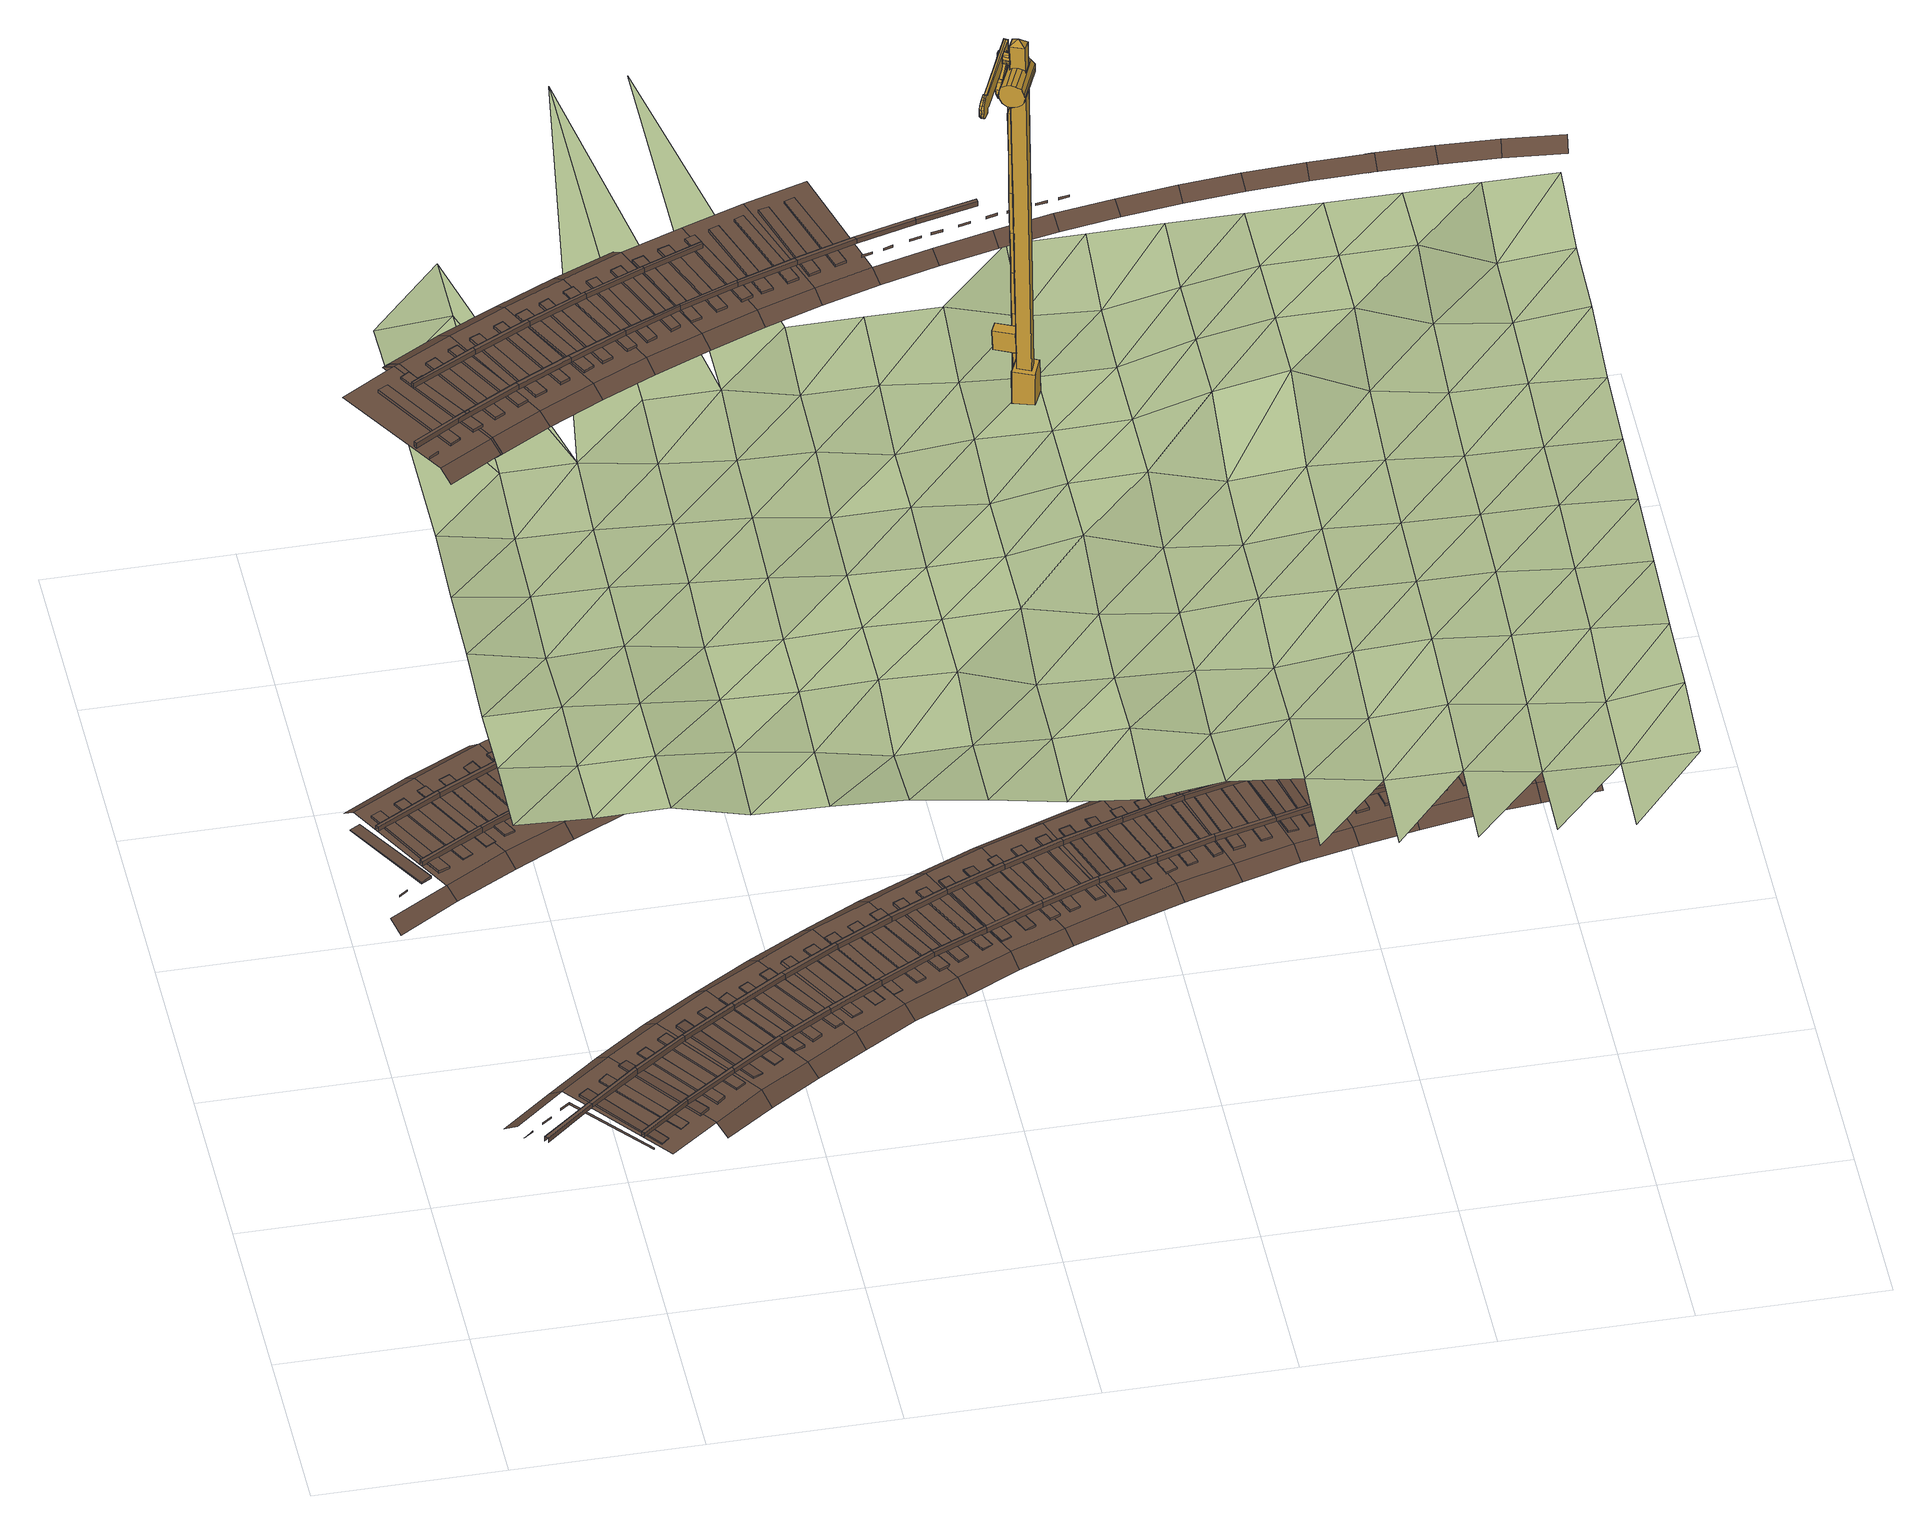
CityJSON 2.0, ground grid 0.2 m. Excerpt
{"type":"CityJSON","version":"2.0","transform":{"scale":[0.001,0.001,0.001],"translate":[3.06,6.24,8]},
"CityObjects":{
"cityfurniture1":{"type":"CityFurniture","attributes":{"function":"1090"},"geometry":[{"type":"MultiSurface","lod":"3","boundaries":[[[0,1,2,3]],[[1,0,4,5]],[[3,2,6,7]],[[2,1,5,6]],[[3,7,4,0]],[[8,9,10,11]],[[12,13,14,15]],[[13,8,11,14]],[[12,15,10,9]],[[16,17,18,19]],[[19,18,20,21]],[[22,23,21,20]],[[23,16,19,21]],[[22,20,18,17]],[[15,14,23,22]],[[15,22,17,10]],[[11,10,17,16]],[[7,12,9,4]],[[14,11,16,23]],[[6,5,8,13]],[[5,4,9,8]],[[7,6,13,12]],[[24,25,26,27]],[[28,29,30,31]],[[27,26,32,33]],[[34,35,29,28]],[[33,36,30,29,35,37,24,27]],[[34,28,31,38,32,26,25,39]],[[33,32,38,36]],[[39,37,35,34]],[[36,38,31,30]],[[25,24,37,39]],[[40,41,42,43]],[[44,45,42,41]],[[44,46,47,45]],[[46,40,43,47]],[[43,42,45,47]],[[40,46,44,41]],[[48,49,50,51]],[[51,50,52,53]],[[54,55,56,57]],[[58,59,55,54]],[[53,52,60,61]],[[53,61,56,55,59,62,48,51]],[[58,54,57,60,52,50,49,63]],[[61,60,57,56]],[[63,62,59,58]],[[49,48,62,63]],[[64,65,66,67]],[[65,68,69,66]],[[70,69,68,71]],[[64,71,68,65]],[[67,66,69,70]],[[67,70,71,64]],[[72,73,74,41]],[[72,75,76,73]],[[75,77,78,76]],[[77,41,74,78]],[[73,76,78,74]],[[72,41,77,75]],[[79,80,81,82]],[[83,81,82,84]],[[85,80,81,83]],[[86,79,80,85]],[[84,82,79,86]],[[87,88,89,90]],[[88,87,91,92]],[[92,91,93,94]],[[90,89,94,93]],[[89,88,92,94]],[[90,93,91,87]],[[95,96,97,98]],[[99,100,96,95]],[[101,102,100,99]],[[103,104,102,101]],[[104,103,105,106]],[[106,105,107,108]],[[108,107,109,110]],[[110,109,111,112]],[[112,111,113,114]],[[113,115,116,114]],[[116,115,117,118]],[[118,117,119,120]],[[121,122,120,119]],[[123,122,121,124]],[[125,126,123,124]],[[98,97,126,125]],[[116,118,120,122,123,126,97,96,100,102,104,106,108,110,112,114]],[[124,121,119,117,115,113,111,109,107,105,103,101,99,95,98,125]],[[86,127,84]],[[84,127,83]],[[83,127,85]],[[85,127,86]],[[128,129,130,131]],[[132,128,131,133]],[[134,132,133,135]],[[136,134,135,137]],[[137,138,139,136]],[[138,140,141,139]],[[140,142,143,141]],[[142,144,145,143]],[[144,146,147,145]],[[146,148,149,147]],[[148,150,151,149]],[[150,152,153,151]],[[154,153,152,155]],[[156,154,155,157]],[[158,156,157,159]],[[129,158,159,130]],[[157,155,152,150,148,146,144,142,140,138,137,135,133,131,130,159]],[[149,151,153,154,156,158,129,128,132,134,136,139,141,143,145,147]],[[160,161,162,163]],[[164,165,166,167]],[[167,166,168,169]],[[170,171,165,164]],[[172,173,171,170]],[[174,175,176,177]],[[178,179,180,181]],[[177,176,182,183]],[[184,185,162,161]],[[186,187,188,189]],[[190,164,167,191]],[[191,167,169,192]],[[193,194,195,196]],[[197,186,189,198]],[[199,200,201,202]],[[203,178,181,204]],[[205,195,194,206]],[[175,207,208,176]],[[176,208,209,182]],[[210,211,212,213]],[[214,172,170,215]],[[216,217,218,219]],[[215,170,164,190]],[[220,221,222,223]],[[217,224,225,218]],[[226,199,202,227]],[[224,228,229,225]],[[200,210,213,201]],[[230,226,227,231]],[[228,205,206,229]],[[198,230,231,197]],[[232,233,221,220]],[[204,181,234,235]],[[192,169,178,203]],[[184,236,237,238,214,215,190,191,192,203,204,235,209,208,207,239,185],[206,194,193,211,210,200,199,226,230,198,189,188,219,218,225,229],[233,240,241,242,222,221]],[[235,234,182,209]],[[243,238,237,244]],[[211,193,196,212]],[[245,246,242,241]],[[172,214,238,243]],[[169,168,179,178]],[[181,180,247,234]],[[234,247,183,182]],[[248,243,244,249]],[[173,172,243,248]],[[239,250,162,185]],[[250,239,207,175]],[[223,222,242,246]],[[163,251,174,177,183,247,180,179,168,166,165,171,173,248,249,252,160]],[[250,251,163,162]],[[251,250,175,174]],[[252,253,161,160]],[[253,252,249,244]],[[253,236,184,161]],[[236,253,244,237]],[[240,254,245,241]],[[254,232,220,223,246,245]],[[232,254,240,233]],[[216,187,186,197,231,227,202,201,213,212,196,195,205,228,224,217]],[[219,188,187,216]],[[255,256,257,258]],[[259,260,261,262]],[[258,257,263,264]],[[265,266,260,259]],[[258,264,267,261,260,266,268,255]],[[259,262,269,263,257,256,270,265]],[[264,263,267]],[[263,269,267]],[[270,268,266,265]],[[262,261,267,269]],[[268,270,256,255]],[[271,272,273,274,275,276,277,278]],[[272,279,280,273]],[[281,282,280,279,283,284,285,286]],[[278,284,283,271]],[[271,283,279,272]],[[286,276,275,281]],[[277,285,284,278]],[[285,277,276,286]],[[282,274,273,280]],[[281,275,274,282]]]}]},
"railway1":{"type":"Railway","attributes":{"function":"1855"},"geometry":[{"type":"MultiSurface","lod":"3","boundaries":[[[287,288,289,290]],[[291,292,293,294]],[[295,296,297,298]],[[299,300,301,302]],[[300,303,304,301]],[[303,305,306,304]],[[307,308,309,310]],[[311,312,313,314]],[[315,307,310,316]],[[294,293,317,318]],[[312,319,320,313]],[[312,311,321,319]],[[322,314,313,320]],[[321,311,314,322]],[[302,301,323,324]],[[325,326,327,328]],[[301,304,329,323]],[[304,306,330,329]],[[293,331,332,317]],[[326,333,334,327]],[[326,325,335,333]],[[336,328,327,334]],[[337,338,339,340]],[[338,341,342,339]],[[335,325,328,336]],[[341,343,344,342]],[[345,346,347,348]],[[346,349,350,347]],[[351,348,347,350]],[[346,345,352,349]],[[318,317,353,354]],[[352,345,348,351]],[[355,356,357,358]],[[324,323,359,360]],[[323,329,361,359]],[[329,330,362,361]],[[356,363,364,357]],[[349,352,351,350]],[[356,355,365,363]],[[366,358,357,364]],[[365,355,358,366]],[[317,332,367,353]],[[368,369,370,371]],[[340,339,372,373]],[[339,342,374,372]],[[342,344,375,374]],[[363,365,366,364]],[[369,376,377,370]],[[369,368,378,376]],[[379,371,370,377]],[[332,380,381,367]],[[378,368,371,379]],[[382,383,384,385]],[[376,378,379,377]],[[354,353,386,387]],[[383,388,389,384]],[[383,382,390,388]],[[391,385,384,389]],[[390,382,385,391]],[[360,359,392,393]],[[359,361,394,392]],[[361,362,395,394]],[[396,397,398,399]],[[388,390,391,389]],[[353,367,400,386]],[[397,401,402,398]],[[373,372,403,404]],[[372,374,405,403]],[[397,396,406,401]],[[407,399,398,402]],[[374,375,408,405]],[[406,396,399,407]],[[409,410,411,412]],[[367,381,413,400]],[[401,406,407,402]],[[410,414,415,411]],[[410,409,416,414]],[[417,412,411,415]],[[416,409,412,417]],[[387,386,418,419]],[[420,421,422,423]],[[414,416,417,415]],[[393,392,424,425]],[[392,394,426,424]],[[394,395,427,426]],[[421,428,429,422]],[[421,420,430,428]],[[431,423,422,429]],[[386,400,432,418]],[[430,420,423,431]],[[404,403,433,434]],[[403,405,435,433]],[[405,408,436,435]],[[437,438,439,440]],[[428,430,431,429]],[[438,441,442,439]],[[400,413,443,432]],[[438,437,444,441]],[[445,440,439,442]],[[444,437,440,445]],[[446,447,448,449]],[[441,444,445,442]],[[447,450,451,448]],[[419,418,452,453]],[[447,446,454,450]],[[455,449,448,451]],[[425,424,456,457]],[[424,426,458,456]],[[454,446,449,455]],[[426,427,459,458]],[[450,454,455,451]],[[418,432,460,452]],[[461,462,463,464]],[[434,433,465,466]],[[433,435,467,465]],[[435,436,468,467]],[[462,469,470,463]],[[462,461,471,469]],[[472,464,463,470]],[[432,443,473,460]],[[471,461,464,472]],[[469,471,472,470]],[[474,475,476,477]],[[475,478,479,476]],[[475,474,480,478]],[[481,477,476,479]],[[480,474,477,481]],[[478,480,481,479]],[[453,452,482,483]],[[484,485,486,487]],[[457,456,488,489]],[[456,458,490,488]],[[458,459,491,490]],[[485,492,493,486]],[[452,460,494,482]],[[485,484,495,492]],[[496,487,486,493]],[[466,465,497,498]],[[465,467,499,497]],[[467,468,500,499]],[[495,484,487,496]],[[492,495,496,493]],[[460,473,501,494]],[[502,503,504,505]],[[503,506,507,504]],[[503,502,508,506]],[[509,505,504,507]],[[508,502,505,509]],[[506,508,509,507]],[[510,511,512,513]],[[511,514,515,512]],[[483,482,516,517]],[[511,510,518,514]],[[519,513,512,515]],[[489,488,520,521]],[[488,490,522,520]],[[490,491,523,522]],[[518,510,513,519]],[[514,518,519,515]],[[482,494,524,516]],[[498,497,525,526]],[[497,499,527,525]],[[499,500,528,527]],[[529,530,531,532]],[[530,533,534,531]],[[494,501,535,524]],[[530,529,536,533]],[[537,532,531,534]],[[536,529,532,537]],[[533,536,537,534]],[[538,539,540,541]],[[539,542,543,540]],[[539,538,544,542]],[[545,541,540,543]],[[544,538,541,545]],[[542,544,545,543]],[[517,516,546,547]],[[521,520,548,549]],[[520,522,550,548]],[[522,523,551,550]],[[552,553,554,555]],[[553,556,557,554]],[[516,524,558,546]],[[527,528,559,560]],[[525,527,560,561]],[[526,525,561,562]],[[553,552,563,556]],[[564,555,554,557]],[[524,535,565,558]],[[563,552,555,564]],[[556,563,564,557]],[[566,567,568,569]],[[567,570,571,568]],[[567,566,572,570]],[[573,569,568,571]],[[572,566,569,573]],[[570,572,573,571]],[[574,575,576,577]],[[578,574,577,579]],[[574,578,580,575]],[[581,579,577,576]],[[547,546,582,583]],[[549,548,584,585]],[[548,550,586,584]],[[550,551,587,586]],[[575,580,581,576]],[[580,578,579,581]],[[546,558,588,582]],[[560,559,589,590]],[[561,560,590,591]],[[562,561,591,592]],[[558,565,593,588]],[[594,595,596,597]],[[598,594,597,599]],[[594,598,600,595]],[[601,599,597,596]],[[595,600,601,596]],[[600,598,599,601]],[[602,603,604,605]],[[606,602,605,607]],[[602,606,608,603]],[[609,607,605,604]],[[603,608,609,604]],[[608,606,607,609]],[[583,582,610,611]],[[585,584,612,613]],[[584,586,614,612]],[[586,587,615,614]],[[582,588,616,610]],[[590,589,617,618]],[[591,590,618,619]],[[592,591,619,620]],[[621,622,623,624]],[[588,593,625,616]],[[626,621,624,627]],[[628,627,624,623]],[[621,626,629,622]],[[622,629,628,623]],[[629,626,627,628]],[[630,631,632,633]],[[634,630,633,635]],[[630,634,636,631]],[[637,635,633,632]],[[631,636,637,632]],[[636,634,635,637]],[[638,639,640,641]],[[642,638,641,643]],[[638,642,644,639]],[[645,643,641,640]],[[639,644,645,640]],[[613,612,646,647]],[[612,614,648,646]],[[614,615,649,648]],[[611,610,650,651]],[[618,617,652,653]],[[619,618,653,654]],[[620,619,654,655]],[[610,616,656,650]],[[644,642,643,645]],[[616,625,657,656]],[[658,659,660,661]],[[662,658,661,663]],[[658,662,664,659]],[[665,663,661,660]],[[659,664,665,660]],[[664,662,663,665]],[[666,667,668,669]],[[667,670,671,668]],[[666,672,670,667]],[[671,673,669,668]],[[672,666,669,673]],[[670,672,673,671]],[[653,652,674,675]],[[654,653,675,676]],[[655,654,676,677]],[[647,646,678,679]],[[646,648,680,678]],[[648,649,681,680]],[[656,657,682,683]],[[650,656,683,684]],[[651,650,684,685]],[[686,687,688,689]],[[687,690,691,688]],[[686,692,690,687]],[[691,693,689,688]],[[692,686,689,693]],[[690,692,693,691]],[[694,695,696,697]],[[695,698,699,696]],[[694,700,698,695]],[[699,701,697,696]],[[700,694,697,701]],[[698,700,701,699]],[[702,703,704,705]],[[683,682,706,707]],[[675,674,708,709]],[[676,675,709,710]],[[703,711,712,704]],[[677,676,710,713]],[[680,681,714,715]],[[702,716,711,703]],[[712,717,705,704]],[[678,680,715,718]],[[679,678,718,719]],[[684,683,707,720]],[[716,702,705,717]],[[685,684,720,721]],[[711,716,717,712]],[[722,723,724,725]],[[723,726,727,724]],[[722,728,726,723]],[[727,729,725,724]],[[728,722,725,729]],[[726,728,729,727]],[[730,731,732,733]],[[731,734,735,732]],[[730,736,734,731]],[[735,737,733,732]],[[736,730,733,737]],[[734,736,737,735]],[[707,706,738,739]],[[709,708,740,741]],[[710,709,741,742]],[[713,710,742,743]],[[720,707,739,744]],[[715,714,745,746]],[[718,715,746,747]],[[719,718,747,748]],[[721,720,744,749]],[[750,751,752,753]],[[751,754,755,752]],[[755,756,753,752]],[[750,757,754,751]],[[757,750,753,756]],[[754,757,756,755]],[[758,759,760,761]],[[762,758,761,763]],[[762,764,759,758]],[[760,765,763,761]],[[759,764,765,760]],[[764,762,763,765]],[[739,738,766,767]],[[743,742,768,769]],[[742,741,770,768]],[[741,740,771,770]],[[772,773,774,775]],[[776,772,775,777]],[[744,739,767,778]],[[746,745,779,780]],[[748,747,781,782]],[[747,746,780,781]],[[776,783,773,772]],[[774,784,777,775]],[[749,744,778,785]],[[773,783,784,774]],[[783,776,777,784]],[[786,787,788,789]],[[790,786,789,791]],[[790,792,787,786]],[[788,793,791,789]],[[787,792,793,788]],[[792,790,791,793]],[[794,795,796,797]],[[798,794,797,799]],[[767,766,800,801]],[[798,802,795,794]],[[796,803,799,797]],[[769,768,804,805]],[[768,770,806,804]],[[770,771,807,806]],[[795,802,803,796]],[[802,798,799,803]],[[778,767,801,808]],[[780,779,809,810]],[[782,781,811,812]],[[781,780,810,811]],[[785,778,808,813]],[[814,815,816,817]],[[818,814,817,819]],[[818,820,815,814]],[[816,821,819,817]],[[815,820,821,816]],[[820,818,819,821]],[[822,823,824,825]],[[826,822,825,827]],[[826,828,823,822]],[[824,829,827,825]],[[801,800,830,831]],[[823,828,829,824]],[[828,826,827,829]],[[806,807,832,833]],[[804,806,833,834]],[[805,804,834,835]],[[836,837,838,839]],[[808,801,831,840]],[[841,836,839,842]],[[810,809,843,844]],[[811,810,844,845]],[[812,811,845,846]],[[838,847,842,839]],[[841,848,837,836]],[[837,848,847,838]],[[813,808,840,849]],[[848,841,842,847]],[[850,851,852,853]],[[854,850,853,855]],[[854,856,851,850]],[[852,857,855,853]],[[851,856,857,852]],[[856,854,855,857]],[[858,859,860,861]],[[862,858,861,863]]]}]},
"terrain1":{"type":"TINRelief","geometry":[{"type":"CompositeSurface","lod":"3","boundaries":[[[864,865,866]],[[867,864,866]],[[868,869,865]],[[868,865,864]],[[870,871,869]],[[868,870,869]],[[872,873,871]],[[867,874,864]],[[872,871,870]],[[875,876,873]],[[874,867,877]],[[878,868,864]],[[875,873,872]],[[874,878,864]],[[879,870,868]],[[880,876,881]],[[875,881,876]],[[879,868,878]],[[882,872,870]],[[883,874,877]],[[879,882,870]],[[884,875,872]],[[883,877,885]],[[886,878,874]],[[887,888,880]],[[884,872,882]],[[880,881,887]],[[889,881,875]],[[886,874,883]],[[890,879,878]],[[889,875,884]],[[886,890,878]],[[891,882,879]],[[887,881,889]],[[892,888,887]],[[893,883,885]],[[891,879,890]],[[894,884,882]],[[895,893,885]],[[887,889,892]],[[896,886,883]],[[891,894,882]],[[897,889,884]],[[896,883,893]],[[898,890,886]],[[897,884,894]],[[898,886,896]],[[899,891,890]],[[900,893,895]],[[901,889,897]],[[898,899,890]],[[902,894,891]],[[900,895,903]],[[904,896,893]],[[902,891,899]],[[905,897,894]],[[900,904,893]],[[906,898,896]],[[907,889,901]],[[902,905,894]],[[908,901,897]],[[906,896,904]],[[909,899,898]],[[910,900,903]],[[908,897,905]],[[909,898,906]],[[911,902,899]],[[910,903,912]],[[913,904,900]],[[909,911,899]],[[914,905,902]],[[907,901,908]],[[913,900,910]],[[915,906,904]],[[914,902,911]],[[916,908,905]],[[913,915,904]],[[917,909,906]],[[918,910,912]],[[914,916,905]],[[917,906,915]],[[919,911,909]],[[920,918,912]],[[921,913,910]],[[922,908,916]],[[917,919,909]],[[923,914,911]],[[921,910,918]],[[924,915,913]],[[925,908,922]],[[923,911,919]],[[926,916,914]],[[924,913,921]],[[927,917,915]],[[928,918,920]],[[926,914,923]],[[929,922,916]],[[924,927,915]],[[930,919,917]],[[928,920,931]],[[932,921,918]],[[926,929,916]],[[930,917,927]],[[933,923,919]],[[928,932,918]],[[934,924,921]],[[930,933,919]],[[935,926,923]],[[934,921,932]],[[936,927,924]],[[937,928,931]],[[935,923,933]],[[938,929,926]],[[936,924,934]],[[939,930,927]],[[937,931,940]],[[941,932,928]],[[938,926,935]],[[936,939,927]],[[942,933,930]],[[941,928,937]],[[943,934,932]],[[942,930,939]],[[944,935,933]],[[941,943,932]],[[945,936,934]],[[946,937,940]],[[942,944,933]],[[947,938,935]],[[943,945,934]],[[948,939,936]],[[949,946,940]],[[950,941,937]],[[947,935,944]],[[948,936,945]],[[951,942,939]],[[950,937,946]],[[952,943,941]],[[953,938,947]],[[954,949,955]],[[948,951,939]],[[956,944,942]],[[952,941,950]],[[945,943,957]],[[958,946,949]],[[956,942,951]],[[959,947,944]],[[952,957,943]],[[960,948,945]],[[958,949,954]],[[961,950,946]],[[956,959,944]],[[962,953,947]],[[960,945,957]],[[963,951,948]],[[958,961,946]],[[964,952,950]],[[962,947,959]],[[965,954,966]],[[963,948,960]],[[967,956,951]],[[964,950,961]],[[968,957,952]],[[969,958,954]],[[963,967,951]],[[970,959,956]],[[968,952,964]],[[971,960,957]],[[969,954,965]],[[972,961,958]],[[970,956,967]],[[973,962,959]],[[968,971,957]],[[974,963,960]],[[972,958,969]],[[975,964,961]],[[970,973,959]],[[976,965,977]],[[974,960,971]],[[978,967,963]],[[972,975,961]],[[979,968,964]],[[980,969,965]],[[974,978,963]],[[981,970,967]],[[979,964,975]],[[982,971,968]],[[976,980,965]],[[983,972,969]],[[981,967,978]],[[984,973,970]],[[982,968,979]],[[985,974,971]],[[983,969,980]],[[986,975,972]],[[984,970,981]],[[987,976,988]],[[982,985,971]],[[989,978,974]],[[986,972,983]],[[990,979,975]],[[991,980,976]],[[989,974,985]],[[992,981,978]],[[986,990,975]],[[993,982,979]],[[991,976,987]],[[994,983,980]],[[989,992,978]],[[995,984,981]],[[993,979,990]],[[996,985,982]],[[991,994,980]],[[997,986,983]],[[995,981,992]],[[998,987,999]],[[996,982,993]],[[1000,989,985]],[[997,983,994]],[[1001,990,986]],[[1002,991,987]],[[996,1000,985]],[[1003,992,989]],[[1001,986,997]],[[1004,993,990]],[[1002,987,998]],[[1005,994,991]],[[1003,989,1000]],[[1006,995,992]],[[1001,1004,990]],[[1007,996,993]],[[1005,991,1002]],[[1008,997,994]],[[1003,1006,992]],[[1007,993,1004]],[[1009,1000,996]],[[1005,1008,994]],[[1010,1001,997]],[[1009,996,1007]],[[1011,1003,1000]],[[1010,997,1008]],[[1012,1004,1001]],[[1009,1011,1000]],[[1013,1006,1003]],[[1012,1001,1010]],[[1014,1007,1004]],[[1013,1003,1011]],[[1012,1014,1004]],[[1015,1009,1007]],[[1015,1007,1014]],[[1016,1011,1009]],[[1016,1009,1015]],[[1017,1013,1011]],[[1016,1017,1011]]]}]},
"railway2":{"type":"Railway","attributes":{"function":"1855"},"geometry":[{"type":"MultiSurface","lod":"3","boundaries":[[[1018,1019,1020,1021]],[[1022,1023,1024,1025]],[[1026,1027,1028,1029]],[[1030,1031,1025,1024]],[[1032,1033,1034,1035]],[[1036,1037,1038,1039]],[[1040,1041,1031,1030]],[[1023,1040,1030,1024]],[[1042,1029,1043,1044]],[[1045,1046,1047,1048]],[[1027,1049,1050,1028]],[[1035,1051,1052,1038,1037,1032]],[[1033,1036,1039,1053,1054,1034]],[[1046,1055,1056,1047]],[[1057,1058,1059,1060]],[[1061,1062,1063,1064]],[[1065,1066,1067,1068]],[[1069,1048,1047,1056]],[[1029,1028,1070,1043]],[[1071,1045,1048,1069]],[[1070,1072,1044,1043]],[[1035,1034,1054,1051]],[[1055,1071,1069,1056]],[[1068,1067,1073,1074]],[[1075,1076,1077,1078]],[[1028,1050,1072,1070]],[[1079,1080,1081,1082]],[[1080,1083,1084,1081]],[[1083,1085,1086,1084]],[[1076,1087,1088,1077]],[[1089,1078,1077,1088]],[[1067,1066,1090,1073]],[[1091,1075,1078,1089]],[[1092,1093,1094,1095]],[[1093,1096,1097,1094]],[[1096,1098,1099,1097]],[[1087,1091,1089,1088]],[[1100,1101,1102,1103]],[[1066,1065,1104,1090]],[[1101,1105,1106,1102]],[[1107,1103,1102,1106]],[[1108,1100,1103,1107]],[[1105,1108,1107,1106]],[[1109,1110,1111,1112]],[[1110,1113,1114,1111]],[[1115,1112,1111,1114]],[[1074,1073,1116,1117]],[[1118,1109,1112,1115]],[[1113,1118,1115,1114]],[[1082,1081,1119,1120]],[[1086,1082,1120,1121]],[[1081,1084,1122,1119]],[[1084,1086,1121,1122]],[[1073,1090,1123,1116]],[[1124,1125,1126,1127]],[[1095,1094,1128,1129]],[[1125,1130,1131,1126]],[[1094,1097,1132,1128]],[[1095,1099,1133,1129]],[[1097,1099,1133,1132]],[[1134,1127,1126,1131]],[[1090,1104,1135,1123]],[[1136,1124,1127,1134]],[[1130,1136,1134,1131]],[[1137,1138,1139,1140]],[[1138,1141,1142,1139]],[[1143,1140,1139,1142]],[[1144,1137,1140,1143]],[[1141,1144,1143,1142]],[[1117,1116,1145,1146]],[[1147,1148,1149,1150]],[[1148,1151,1152,1149]],[[1120,1119,1153,1154]],[[1121,1120,1154,1155]],[[1119,1122,1156,1153]],[[1122,1121,1155,1156]],[[1157,1150,1149,1152]],[[1116,1123,1158,1145]],[[1159,1147,1150,1157]],[[1129,1128,1160,1161]],[[1128,1132,1162,1160]],[[1129,1133,1163,1161]],[[1132,1133,1163,1162]],[[1151,1159,1157,1152]],[[1123,1135,1164,1158]],[[1165,1166,1167,1168]],[[1166,1169,1170,1167]],[[1171,1168,1167,1170]],[[1172,1165,1168,1171]],[[1169,1172,1171,1170]],[[1173,1174,1175,1176]],[[1177,1173,1176,1178]],[[1179,1178,1176,1175]],[[1146,1145,1180,1181]],[[1174,1182,1179,1175]],[[1182,1177,1178,1179]],[[1154,1153,1183,1184]],[[1153,1156,1185,1183]],[[1155,1154,1184,1186]],[[1156,1155,1186,1185]],[[1145,1158,1187,1180]],[[1161,1160,1188,1189]],[[1160,1162,1190,1188]],[[1161,1163,1191,1189]],[[1162,1163,1191,1190]],[[1158,1164,1192,1187]],[[1193,1194,1195,1196]],[[1197,1193,1196,1198]],[[1199,1198,1196,1195]],[[1194,1200,1199,1195]],[[1200,1197,1198,1199]],[[1201,1202,1203,1204]],[[1205,1201,1204,1206]],[[1207,1206,1204,1203]],[[1202,1208,1207,1203]],[[1208,1205,1206,1207]],[[1209,1210,1211,1212]],[[1184,1183,1213,1214]],[[1186,1184,1214,1215]],[[1183,1185,1216,1213]],[[1185,1186,1215,1216]],[[1217,1209,1212,1218]],[[1180,1187,1219,1220]],[[1190,1191,1221,1222]],[[1188,1190,1222,1223]],[[1189,1191,1221,1224]],[[1189,1188,1223,1224]],[[1225,1218,1212,1211]],[[1187,1192,1226,1219]],[[1210,1227,1225,1211]],[[1227,1217,1218,1225]],[[1228,1229,1230,1231]],[[1232,1233,1231,1230]],[[1229,1234,1232,1230]],[[1234,1235,1233,1232]],[[1236,1237,1238,1239]],[[1240,1241,1239,1238]],[[1237,1242,1240,1238]],[[1242,1243,1241,1240]],[[1220,1219,1244,1245]],[[1224,1223,1246,1247]],[[1223,1222,1248,1246]],[[1224,1221,1249,1247]],[[1222,1221,1249,1248]],[[1219,1226,1250,1244]],[[1251,1252,1253,1254]],[[1255,1256,1254,1253]],[[1252,1257,1255,1253]],[[1257,1258,1256,1255]],[[1259,1260,1261,1262]],[[1263,1264,1262,1261]],[[1260,1265,1263,1261]],[[1265,1266,1264,1263]],[[1247,1246,1267,1268]],[[1245,1244,1269,1270]],[[1246,1248,1271,1267]],[[1247,1249,1272,1268]],[[1273,1274,1275,1276]],[[1244,1250,1277,1269]],[[1248,1249,1272,1271]],[[1278,1279,1276,1275]],[[1274,1280,1278,1275]],[[1280,1281,1279,1278]],[[1282,1283,1284,1285]],[[1286,1287,1288,1289]],[[1269,1277,1290,1291]],[[1271,1272,1292,1293]],[[1267,1271,1293,1294]],[[1268,1272,1292,1295]],[[1268,1267,1294,1295]],[[1296,1297,1298,1299]],[[1300,1301,1302,1303]],[[1291,1290,1304,1305]],[[1293,1292,1306,1307]],[[1294,1293,1307,1308]],[[1295,1292,1306,1309]],[[1295,1294,1308,1309]],[[1310,1311,1312,1313]],[[1314,1315,1316,1317]],[[1318,1319,1320,1321]],[[1305,1304,1322,1323]],[[1324,1325,1326,1327]],[[1328,1329,1330,1331]],[[1323,1322,1332,1333]],[[1333,1332,1334,1335]],[[1335,1334,1336,1337]],[[1337,1336,1338,1339]],[[1339,1338,1340,1341]],[[1342,1343,1344,1345]],[[1346,1347,1343,1342]],[[1348,1349,1347,1346]],[[1350,1351,1349,1348]]]}]},
"railway3":{"type":"Railway","attributes":{"function":"1855"},"geometry":[{"type":"MultiSurface","lod":"3","boundaries":[[[1352,1353,1354,1355]],[[1356,1357,1358,1359]],[[1360,1361,1362,1363]],[[1364,1365,1366,1367]],[[1362,1361,1365,1364]],[[1363,1362,1364,1367]],[[1368,1369,1370,1371]],[[1372,1373,1371,1370]],[[1368,1374,1375,1369]],[[1375,1374,1373,1372]],[[1376,1377,1378,1379]],[[1369,1375,1372,1370]],[[1380,1381,1382,1383]],[[1381,1384,1385,1382]],[[1384,1386,1387,1385]],[[1388,1389,1390,1391]],[[1389,1392,1393,1390]],[[1377,1359,1394,1378]],[[1389,1388,1395,1392]],[[1396,1391,1390,1393]],[[1397,1398,1399,1400]],[[1398,1401,1402,1399]],[[1401,1403,1404,1402]],[[1395,1388,1391,1396]],[[1392,1395,1396,1393]],[[1359,1358,1405,1394]],[[1406,1407,1408,1409]],[[1407,1410,1411,1408]],[[1412,1409,1408,1411]],[[1407,1406,1413,1410]],[[1413,1406,1409,1412]],[[1410,1413,1412,1411]],[[1414,1415,1416,1417]],[[1415,1418,1419,1416]],[[1415,1414,1420,1418]],[[1421,1417,1416,1419]],[[1379,1378,1422,1423]],[[1420,1414,1417,1421]],[[1418,1420,1421,1419]],[[1383,1382,1424,1425]],[[1382,1385,1426,1424]],[[1385,1387,1427,1426]],[[1378,1394,1428,1422]],[[1429,1430,1431,1432]],[[1400,1399,1433,1434]],[[1399,1402,1435,1433]],[[1402,1404,1436,1435]],[[1430,1437,1438,1431]],[[1439,1432,1431,1438]],[[1430,1429,1440,1437]],[[1394,1405,1441,1428]],[[1440,1429,1432,1439]],[[1437,1440,1439,1438]],[[1442,1443,1444,1445]],[[1443,1446,1447,1444]],[[1443,1442,1448,1446]],[[1449,1445,1444,1447]],[[1448,1442,1445,1449]],[[1446,1448,1449,1447]],[[1450,1451,1452,1453]],[[1454,1455,1453,1452]],[[1450,1456,1457,1451]],[[1425,1424,1458,1459]],[[1424,1426,1460,1458]],[[1426,1427,1461,1460]],[[1457,1456,1455,1454]],[[1451,1457,1454,1452]],[[1422,1428,1462,1463]],[[1434,1433,1464,1465]],[[1433,1435,1466,1464]],[[1435,1436,1467,1466]],[[1428,1441,1468,1462]],[[1469,1470,1471,1472]],[[1469,1473,1474,1470]],[[1475,1476,1472,1471]],[[1474,1473,1476,1475]],[[1470,1474,1475,1471]],[[1477,1478,1479,1480]],[[1481,1482,1480,1479]],[[1477,1483,1484,1478]],[[1478,1484,1481,1479]],[[1484,1483,1482,1481]],[[1485,1486,1487,1488]],[[1489,1490,1488,1487]],[[1485,1491,1492,1486]],[[1463,1462,1493,1494]],[[1465,1464,1495,1496]],[[1464,1466,1497,1495]],[[1466,1467,1498,1497]],[[1486,1492,1489,1487]],[[1492,1491,1490,1489]],[[1462,1468,1499,1493]],[[1500,1501,1502,1503]],[[1504,1505,1503,1502]],[[1500,1506,1507,1501]],[[1501,1507,1504,1502]],[[1508,1509,1510,1511]],[[1496,1495,1512,1513]],[[1495,1497,1514,1512]],[[1497,1498,1515,1514]],[[1493,1499,1516,1517]],[[1518,1519,1520,1521]],[[1522,1523,1524,1525]],[[1526,1527,1528,1529]],[[1517,1516,1530,1531]],[[1532,1533,1534,1535]],[[1531,1530,1536,1537]]]}]}
},
"vertices":[
[672,612,715],[668,614,715],[673,625,715],[677,623,715],[671,613,768],[668,615,768],[673,626,768],[676,624,768],[667,616,820],[671,614,820],[670,615,872],[666,617,872],[675,625,820],[672,627,820],[671,627,872],[675,626,872],[666,617,923],[669,616,923],[668,617,976],[665,618,976],[673,628,976],[670,629,976],[674,627,923],[670,628,923],[657,629,1038],[661,627,1038],[659,624,1039],[656,625,1039],[663,631,1048],[659,633,1048],[657,629,1048],[661,627,1048],[659,622,1044],[655,624,1044],[663,633,1044],[660,634,1044],[656,625,1048],[659,633,1039],[659,624,1048],[663,631,1039],[673,630,603],[677,628,603],[671,636,1039],[668,637,1039],[679,632,603],[673,639,1039],[675,634,603],[669,641,1039],[660,611,1006],[657,613,1006],[659,619,1010],[663,617,1010],[659,620,1016],[663,618,1016],[649,598,1028],[653,596,1028],[656,602,1032],[652,604,1032],[649,597,1023],[653,596,1023],[654,609,1032],[658,607,1032],[658,606,1007],[654,608,1007],[658,617,1021],[665,634,1035],[669,633,1035],[661,615,1021],[663,629,1042],[667,627,1042],[659,610,1029],[655,611,1029],[667,606,603],[667,607,644],[677,629,644],[689,597,605],[689,597,644],[699,619,603],[698,619,644],[673,611,644],[687,604,644],[691,615,644],[678,622,644],[687,622,1064],[672,629,1064],[682,612,1064],[667,618,1064],[673,611,664],[651,621,664],[656,632,664],[678,622,664],[672,612,688],[650,622,688],[677,623,688],[655,633,688],[672,638,1018],[652,594,1019],[651,594,1023],[671,638,1023],[674,636,1013],[655,593,1013],[679,634,1010],[659,591,1010],[684,632,1010],[664,588,1010],[688,630,1010],[669,586,1012],[693,628,1013],[673,584,1015],[695,627,1019],[675,583,1019],[695,627,1023],[676,583,1025],[695,627,1029],[675,583,1029],[691,628,1034],[673,585,1035],[688,630,1037],[668,587,1037],[683,633,1038],[663,589,1038],[678,635,1037],[659,591,1037],[654,593,1034],[674,637,1034],[671,638,1029],[652,594,1029],[677,620,1071],[668,618,1042],[668,618,1044],[660,621,1044],[661,621,1042],[668,619,1039],[661,623,1039],[669,621,1038],[662,624,1038],[670,623,1038],[663,626,1038],[664,629,1038],[671,625,1038],[665,630,1039],[672,627,1039],[665,632,1041],[672,628,1042],[665,632,1044],[673,629,1044],[665,632,1045],[672,628,1045],[664,630,1048],[672,627,1048],[664,629,1048],[671,625,1048],[663,627,1050],[670,623,1050],[669,621,1050],[662,625,1048],[668,619,1048],[661,623,1048],[668,618,1045],[660,622,1045],[671,645,1035],[669,645,1035],[669,646,1050],[671,645,1050],[626,550,1035],[628,549,1035],[627,547,1039],[625,548,1039],[627,546,1044],[625,547,1044],[628,554,1032],[630,553,1032],[630,558,1032],[632,557,1032],[635,565,1051],[633,566,1051],[631,562,1055],[633,562,1055],[625,548,1048],[627,547,1048],[628,550,1051],[626,550,1051],[630,558,1055],[631,557,1055],[667,646,1035],[667,647,1050],[631,561,1035],[632,563,1038],[630,564,1038],[629,561,1035],[625,551,1035],[623,549,1039],[623,548,1044],[627,556,1051],[628,559,1051],[630,558,1051],[628,555,1051],[630,558,1035],[628,559,1035],[625,552,1041],[625,552,1044],[627,551,1044],[627,551,1041],[623,549,1048],[624,551,1051],[631,561,1051],[629,562,1051],[631,567,1051],[630,563,1055],[628,559,1055],[625,552,1047],[626,554,1048],[627,553,1048],[627,551,1047],[628,559,1031],[626,554,1032],[633,565,1039],[633,565,1042],[631,566,1042],[631,565,1039],[635,569,1042],[633,570,1042],[632,569,1048],[634,568,1048],[633,565,1045],[631,566,1045],[626,554,1038],[628,553,1038],[632,563,1048],[630,564,1048],[627,556,1035],[629,555,1035],[634,568,1039],[633,569,1039],[628,554,1055],[626,555,1055],[632,567,1035],[631,566,1035],[630,563,1032],[632,568,1050],[632,569,1038],[666,643,1038],[666,643,1048],[632,562,1032],[633,566,1035],[668,642,1038],[667,642,1048],[630,553,1055],[634,561,1032],[635,565,1035],[634,567,1050],[635,566,1050],[636,566,1035],[634,567,1035],[634,568,1038],[657,614,1010],[655,615,1010],[656,616,1013],[657,615,1013],[652,609,1015],[654,608,1015],[655,610,1018],[653,610,1018],[655,616,1016],[657,615,1016],[653,610,1012],[655,609,1012],[656,612,1019],[656,611,1010],[654,613,1019],[654,612,1010],[654,609,1023],[654,608,1026],[653,606,1028],[652,603,1026],[651,602,1025],[651,602,1022],[653,605,1019],[654,607,1021],[652,609,1026],[651,607,1028],[649,603,1025],[650,604,1026],[652,610,1023],[652,608,1021],[651,606,1019],[650,603,1022],
[76,62,210],[66,54,211],[68,54,212],[76,62,212],[52,86,198],[63,74,210],[117,119,208],[106,131,196],[98,79,210],[88,72,210],[88,72,212],[98,79,212],[85,45,212],[85,45,218],[138,90,215],[138,90,210],[88,42,218],[141,87,215],[88,42,212],[141,87,210],[120,98,208],[110,91,208],[110,91,211],[120,98,211],[142,116,208],[132,108,208],[132,108,211],[142,116,210],[190,16,208],[190,16,210],[172,162,207],[163,175,196],[199,23,207],[199,23,208],[207,30,207],[207,30,208],[193,133,215],[193,133,208],[165,134,208],[156,126,208],[156,126,210],[165,134,210],[195,129,215],[195,129,208],[207,7,207],[259,47,205],[222,41,207],[222,41,208],[231,49,207],[231,49,208],[181,37,210],[181,37,215],[234,78,214],[234,78,208],[184,34,215],[235,75,214],[183,34,210],[235,75,208],[188,152,207],[179,145,208],[179,145,210],[188,152,208],[245,59,205],[245,59,208],[255,67,208],[255,67,205],[229,204,205],[219,217,194],[211,168,207],[201,161,207],[201,161,208],[211,168,208],[249,173,214],[249,173,208],[251,170,214],[251,170,208],[265,73,205],[265,73,208],[274,81,205],[274,81,208],[312,86,205],[235,185,205],[225,178,205],[225,178,208],[235,185,208],[288,118,212],[288,118,207],[290,114,212],[290,114,207],[288,91,205],[288,91,207],[298,98,205],[298,98,207],[268,34,194],[320,72,192],[257,201,205],[247,194,205],[247,194,208],[257,201,208],[287,243,205],[278,256,192],[308,105,205],[308,105,207],[318,111,204],[318,111,205],[306,212,212],[306,212,205],[309,209,212],[308,209,205],[282,217,205],[272,211,205],[272,211,207],[282,217,207],[366,122,202],[332,121,204],[332,121,205],[343,155,212],[343,155,205],[346,152,212],[342,128,204],[342,128,205],[346,152,205],[306,234,205],[297,227,205],[297,227,207],[306,234,207],[374,108,191],[356,138,204],[356,138,205],[367,144,202],[367,144,205],[347,280,202],[339,294,191],[330,248,204],[320,242,204],[320,242,205],[330,248,205],[364,249,211],[364,249,205],[367,245,211],[367,245,205],[377,150,202],[377,150,205],[387,157,202],[387,157,205],[421,157,202],[400,191,210],[400,191,204],[402,187,210],[402,187,204],[355,264,202],[344,257,204],[344,257,205],[355,264,205],[402,166,202],[402,166,205],[429,143,189],[412,172,202],[412,172,204],[379,278,202],[368,272,202],[369,272,205],[379,278,205],[422,178,202],[423,178,204],[409,316,202],[401,330,189],[433,184,202],[433,184,204],[425,284,210],[425,283,204],[427,280,210],[427,280,204],[477,190,201],[405,292,202],[394,286,202],[394,286,204],[405,292,204],[457,224,208],[457,224,202],[460,221,208],[460,220,202],[448,193,201],[448,193,202],[457,199,201],[459,199,202],[485,176,189],[429,306,202],[418,300,202],[418,300,204],[429,306,204],[469,205,201],[469,205,202],[479,210,201],[479,210,202],[472,349,199],[464,363,189],[455,320,201],[444,314,201],[444,314,202],[455,320,202],[485,316,208],[485,316,202],[488,313,208],[488,312,202],[495,219,199],[495,219,202],[537,221,199],[505,224,199],[505,224,202],[517,256,208],[517,255,202],[519,252,208],[519,252,202],[544,206,186],[481,334,201],[469,328,201],[469,328,202],[481,334,202],[521,233,199],[521,233,202],[531,238,199],[532,238,202],[506,345,199],[495,340,199],[495,340,202],[506,345,202],[542,243,199],[542,243,201],[536,380,199],[529,395,186],[553,248,199],[553,248,201],[549,347,207],[549,346,201],[550,343,207],[550,343,201],[596,250,198],[577,285,205],[577,285,199],[578,281,205],[578,281,199],[532,358,199],[521,353,199],[521,353,202],[532,358,201],[569,256,199],[569,256,201],[602,235,186],[578,261,199],[580,261,201],[557,370,199],[546,365,199],[546,365,201],[557,370,201],[590,266,198],[590,266,199],[601,271,198],[601,271,199],[598,408,198],[593,423,186],[612,375,205],[612,375,199],[614,371,205],[614,371,199],[584,382,198],[573,377,199],[573,377,201],[584,382,199],[617,278,198],[617,278,199],[656,276,196],[640,308,199],[640,308,205],[639,312,205],[639,312,199],[628,283,196],[628,283,199],[662,261,185],[610,394,198],[600,389,198],[600,389,199],[610,394,199],[644,290,196],[644,290,199],[655,295,196],[655,295,199],[626,400,196],[666,299,196],[666,299,199],[626,400,199],[637,404,196],[637,404,199],[677,304,196],[677,304,198],[665,435,196],[659,450,183],[676,401,204],[676,401,198],[678,397,204],[678,397,198],[715,300,195],[702,333,198],[702,333,204],[701,337,204],[701,337,198],[722,285,183],[653,411,196],[694,311,196],[694,311,198],[653,411,199],[664,415,196],[664,415,199],[705,315,196],[705,315,198],[679,421,196],[715,319,196],[715,319,198],[679,421,198],[690,425,196],[690,425,198],[727,323,195],[727,323,196],[731,459,195],[726,474,183],[742,424,202],[741,424,196],[743,421,202],[743,421,196],[778,323,194],[765,356,196],[765,356,202],[764,360,202],[764,360,196],[707,431,196],[743,329,195],[743,329,196],[707,431,198],[783,307,182],[718,435,195],[718,435,196],[755,333,196],[755,333,195],[734,441,195],[771,339,194],[771,339,196],[734,441,196],[746,445,195],[746,445,196],[783,344,194],[783,344,196],[760,449,195],[794,347,194],[794,347,196],[760,449,196],[772,453,194],[772,453,196],[805,350,194],[805,350,196],[807,446,201],[807,446,196],[809,442,202],[809,442,196],[799,481,194],[794,496,182],[828,377,195],[828,377,201],[827,381,201],[827,381,195],[840,343,192],[846,328,180],[789,459,194],[822,356,192],[822,356,195],[789,459,196],[800,462,194],[800,462,196],[832,360,192],[832,360,195],[815,467,192],[844,363,192],[844,363,195],[815,467,195],[856,366,192],[856,366,195],[826,470,192],[826,470,195],[893,395,194],[893,395,199],[892,399,199],[892,399,194],[874,465,199],[874,465,194],[875,461,199],[875,461,194],[908,346,180],[904,361,192],[867,500,192],[862,516,180],[843,475,192],[873,371,192],[873,371,194],[843,475,195],[885,374,192],[885,374,194],[855,478,192],[855,478,195],[872,483,192],[902,379,192],[902,379,194],[872,483,194],[913,382,191],[913,382,192],[883,486,192],[883,486,194],[898,490,192],[925,385,191],[925,385,192],[899,490,194],[970,361,178],[967,377,189],[957,411,192],[957,412,199],[957,416,198],[936,388,191],[936,388,192],[957,415,192],[941,478,192],[941,478,199],[910,492,191],[910,492,192],[941,482,199],[941,482,192],[935,517,191],[931,533,179],[927,497,191],[953,392,191],[953,392,192],[927,497,192],[965,395,189],[965,395,192],[939,500,191],[939,500,192],[954,503,191],[975,397,189],[975,397,192],[954,503,192],[988,400,189],[988,400,192],[965,505,189],[965,505,192],[1034,375,176],[1031,390,189],[1023,425,191],[1023,425,196],[1022,429,196],[1022,429,191],[1002,532,189],[1010,492,192],[1010,492,196],[1009,496,196],[1009,496,191],[999,547,176],[983,509,189],[1005,403,189],[1005,403,192],[983,509,192],[1017,406,189],[1017,406,191],[994,511,192],[994,511,189],[1029,408,189],[1039,410,189],[1039,410,191],[1029,408,191],[1010,515,189],[1010,515,191],[1022,517,189],[1022,517,191],[1097,386,176],[1095,402,188],[1087,441,196],[1087,441,189],[1089,437,196],[1089,437,189],[1058,413,189],[1070,415,188],[1070,415,189],[1058,413,191],[1039,520,189],[1039,520,191],[1073,544,188],[1078,504,189],[1078,504,196],[1078,508,196],[1076,508,189],[1050,522,189],[1050,522,191],[1070,560,176],[1087,418,188],[1098,421,188],[1098,421,189],[1087,418,189],[1068,525,188],[1068,525,189],[1079,527,188],[1079,527,189],[1110,422,186],[1122,424,186],[1122,424,189],[1110,422,189],[1095,529,188],[1095,529,189],[1161,395,173],[1159,411,186],[1106,531,188],[1106,531,189],[1154,450,195],[1154,450,189],[1155,446,195],[1155,446,189],[1142,554,186],[1147,514,189],[1147,514,195],[1146,518,195],[1146,518,189],[1139,569,175],[1140,426,186],[1151,428,186],[1151,428,189],[1140,426,189],[1124,533,186],[1124,533,189],[1137,535,186],[1137,535,189],[1163,429,186],[1175,430,186],[1175,430,188],[1163,429,188],[1151,537,186],[1151,537,189],[1164,538,186],[1164,538,188],[1225,402,173],[1223,417,185],[1220,453,186],[1220,453,192],[1220,457,192],[1220,457,186],[1193,432,186],[1204,433,186],[1204,433,188],[1193,432,188],[1212,561,185],[1180,540,186],[1180,540,188],[1215,521,186],[1215,521,192],[1215,525,192],[1215,525,186],[1193,541,188],[1193,541,186],[1209,577,173],[1222,435,185],[1233,437,185],[1233,437,186],[1222,435,186],[1211,543,186],[1211,543,188],[1223,544,185],[1223,544,186],[1238,545,185],[1246,437,185],[1246,437,186],[1238,545,186],[1249,546,185],[1249,546,186],
[140,160,599],[60,160,609],[60,80,603],[140,80,599],[140,240,608],[60,240,608],[140,320,603],[60,320,622],[140,400,615],[60,400,628],[219,160,599],[140,480,622],[60,480,640],[219,80,599],[219,240,599],[219,320,606],[60,720,640],[140,560,640],[219,400,614],[300,160,590],[219,480,621],[300,80,576],[300,240,590],[140,800,640],[60,800,634],[219,560,640],[300,320,590],[300,400,606],[140,880,640],[380,160,576],[300,480,615],[380,80,574],[380,240,587],[300,560,625],[380,320,587],[380,400,599],[460,160,558],[300,640,640],[380,480,609],[460,80,569],[460,240,589],[380,560,616],[460,320,589],[300,1120,640],[380,640,640],[460,400,589],[540,160,558],[460,480,596],[540,80,555],[540,240,586],[460,560,614],[540,320,586],[460,640,619],[540,400,586],[620,160,553],[540,480,596],[620,80,539],[620,240,555],[460,720,640],[540,560,596],[620,320,587],[380,1120,640],[540,640,619],[620,400,587],[699,160,554],[540,720,640],[620,480,587],[699,80,529],[699,240,551],[620,560,603],[699,320,566],[620,640,609],[699,400,601],[780,160,532],[620,720,640],[699,480,601],[780,80,539],[780,240,547],[699,560,601],[780,320,554],[699,640,603],[780,400,571],[860,160,539],[699,720,614],[780,480,602],[860,80,529],[860,240,537],[780,560,602],[860,320,560],[699,800,640],[940,80,513],[860,0,510],[780,640,602],[860,400,561],[940,160,526],[780,720,608],[860,480,576],[940,240,545],[780,800,640],[860,560,625],[940,320,557],[1020,80,512],[940,0,500],[860,640,625],[940,400,569],[1020,160,531],[860,720,625],[940,480,582],[1020,240,548],[860,800,640],[940,560,640],[1020,320,555],[1100,80,497],[1020,0,494],[940,640,640],[1020,400,563],[1100,160,518],[940,720,640],[1020,480,577],[1100,240,539],[940,800,640],[1020,560,599],[1100,320,554],[1180,80,494],[1100,0,490],[1020,640,640],[1100,400,561],[1180,160,507],[1020,720,640],[1100,480,569],[1180,240,535],[1020,800,640],[1100,560,583],[1180,320,545],[1260,80,497],[1180,0,483],[1100,640,605],[1180,400,560],[1260,160,519],[1100,720,640],[1180,480,567],[1260,240,528],[1100,800,640],[1180,560,582],[1260,320,541],[1180,640,593],[1260,400,554],[1180,720,602],[1260,480,564],[1180,800,640],[1260,560,576],[1260,640,601],[1260,720,609],[1260,800,640],
[74,582,651],[84,588,651],[84,588,654],[74,582,654],[43,690,651],[98,597,651],[98,597,654],[43,690,654],[7,689,651],[82,567,651],[139,600,651],[66,725,651],[109,604,654],[54,696,654],[62,601,660],[64,597,660],[121,632,660],[119,635,660],[64,597,654],[62,601,654],[119,635,654],[121,632,654],[109,604,651],[54,696,651],[59,739,640],[72,728,651],[64,742,640],[78,711,651],[69,705,651],[69,705,654],[78,711,654],[90,553,640],[147,587,640],[123,637,660],[123,637,654],[125,634,654],[125,634,660],[124,613,651],[124,613,654],[85,694,654],[85,694,660],[89,696,660],[89,696,654],[86,691,660],[86,691,654],[90,693,654],[90,693,660],[142,584,640],[134,598,651],[65,724,651],[57,738,640],[135,619,654],[141,602,651],[135,619,651],[149,588,640],[129,759,651],[121,774,640],[108,727,651],[97,721,651],[97,721,654],[108,727,654],[77,689,654],[77,689,660],[146,728,660],[146,728,654],[78,686,660],[148,724,660],[78,686,654],[148,724,654],[149,627,651],[149,627,654],[160,633,654],[195,632,651],[160,633,651],[110,630,654],[110,630,660],[178,668,660],[178,668,654],[112,626,660],[180,664,660],[112,626,654],[180,664,654],[133,741,651],[123,736,651],[123,736,654],[133,741,654],[203,618,640],[175,641,651],[175,641,654],[186,647,654],[186,647,651],[158,754,651],[147,749,651],[147,749,654],[158,754,654],[195,652,651],[195,652,654],[207,658,654],[191,791,651],[185,806,640],[207,658,651],[207,759,660],[207,759,654],[209,755,654],[209,755,660],[255,662,651],[184,767,651],[174,762,651],[174,762,654],[184,767,654],[237,698,660],[237,698,654],[223,666,651],[223,666,654],[239,694,660],[239,694,654],[233,671,654],[262,648,640],[233,671,651],[211,781,651],[199,775,651],[199,775,654],[211,781,654],[249,679,651],[249,679,654],[260,685,654],[260,685,651],[256,821,651],[249,836,640],[235,792,651],[225,787,651],[225,787,654],[235,792,654],[270,689,651],[270,689,654],[270,788,660],[270,788,654],[272,785,654],[272,785,660],[281,694,654],[314,690,651],[281,694,651],[298,726,660],[298,726,654],[300,723,660],[300,723,654],[320,675,640],[263,805,651],[252,800,651],[252,800,654],[263,805,654],[297,702,651],[297,702,654],[308,707,654],[308,707,651],[277,811,651],[319,711,651],[319,711,654],[277,811,654],[288,815,651],[288,815,654],[330,716,654],[320,849,651],[315,864,640],[330,716,651],[334,815,660],[334,815,654],[336,812,660],[336,812,654],[375,715,651],[360,752,660],[360,752,654],[360,749,660],[360,749,654],[381,700,640],[304,822,651],[346,723,651],[346,723,654],[304,822,654],[315,827,651],[315,827,654],[356,728,654],[356,728,651],[328,833,651],[368,732,651],[368,732,654],[328,833,654],[340,837,651],[340,837,654],[379,736,654],[379,736,651],[356,844,651],[396,743,651],[396,743,654],[356,844,654],[399,840,660],[399,840,654],[400,837,654],[400,837,660],[368,848,651],[368,848,654],[436,739,651],[386,874,651],[423,773,654],[423,773,660],[422,776,660],[422,776,654],[407,747,654],[441,724,640],[407,747,651],[385,854,651],[423,753,651],[423,753,654],[385,854,654],[435,758,654],[396,858,654],[435,758,651],[396,858,651],[411,863,651],[445,761,651],[445,761,654],[411,863,654],[457,765,654],[422,867,654],[457,765,651],[422,867,651],[498,760,651],[453,897,651],[485,798,660],[485,798,654],[487,794,660],[487,794,654],[503,745,640],[439,873,651],[473,771,651],[473,771,654],[439,873,654],[485,775,654],[449,877,654],[485,775,651],[449,877,651],[465,882,651],[496,778,651],[496,778,654],[465,882,654],[508,782,654],[476,885,654],[508,782,651],[476,885,651],[549,818,660],[549,818,654],[560,779,651],[521,918,651],[551,814,660],[551,814,654],[493,890,651],[524,787,651],[524,787,654],[493,890,654],[565,764,640],[536,791,654],[504,894,654],[536,791,651],[504,894,651],[553,796,651],[564,799,651],[564,799,654],[553,796,654],[576,802,651],[586,805,651],[586,805,654],[576,802,654],[628,781,640],[624,796,651],[614,831,654],[614,831,660],[614,835,660],[614,835,654],[604,810,651],[616,813,651],[616,813,654],[604,810,654],[627,816,651],[639,818,651],[639,818,654],[627,816,654],[691,795,640],[688,811,651],[680,846,654],[680,846,660],[679,850,660],[679,850,654],[656,822,651],[668,825,651],[668,825,654],[656,822,654],[685,829,651],[697,832,651],[697,832,654],[685,829,654],[707,833,651],[719,836,651],[719,836,654],[707,833,654],[755,808,640],[752,824,651],[737,839,651],[749,841,651],[749,841,654],[737,839,654],[761,843,651],[772,845,651],[772,845,654],[761,843,654],[819,818,640],[816,834,651],[883,826,640],[882,842,651],[948,832,640],[946,848,651],[1013,835,640],[1013,851,651],[1082,836,640],[1082,852,651],[1078,836,640],[1079,852,651],[1073,852,651],[1073,836,640],[1143,835,640],[1143,851,651],[1207,832,640],[1209,848,651],[1273,826,640],[1275,842,651],
[57,650,16],[66,656,16],[66,656,18],[57,650,18],[42,621,15],[50,607,3],[114,644,5],[106,658,16],[28,758,15],[39,764,15],[93,671,16],[82,665,16],[93,671,19],[39,764,16],[28,758,16],[82,665,18],[52,772,16],[102,677,16],[102,677,19],[52,772,18],[114,682,19],[63,778,18],[63,778,16],[114,682,16],[30,798,3],[37,784,15],[106,821,16],[100,836,5],[53,752,18],[53,752,23],[122,789,25],[122,789,19],[55,749,23],[124,785,25],[55,749,18],[124,785,19],[89,791,16],[78,786,16],[78,786,18],[89,791,19],[129,690,18],[129,690,19],[172,693,19],[140,696,18],[140,696,19],[86,693,18],[86,693,23],[153,728,26],[153,728,19],[88,689,23],[155,725,26],[88,689,18],[155,725,19],[180,679,6],[114,805,16],[105,800,16],[104,800,19],[114,805,19],[155,704,18],[155,704,19],[166,710,19],[166,710,18],[140,817,18],[129,812,18],[129,812,19],[140,817,19],[176,715,19],[176,715,21],[187,720,19],[187,720,21],[178,856,19],[171,870,6],[191,823,26],[191,823,21],[194,819,26],[194,819,21],[238,725,19],[166,830,19],[156,825,18],[156,825,19],[166,830,21],[221,761,28],[221,761,22],[223,758,28],[223,758,22],[203,728,19],[203,728,22],[214,733,22],[214,733,19],[245,711,7],[193,843,19],[182,838,19],[182,838,21],[193,843,21],[230,741,19],[230,741,22],[239,746,19],[239,746,22],[207,849,19],[251,751,21],[251,751,22],[207,849,22],[262,756,22],[218,854,22],[218,854,19],[262,756,21],[264,855,29],[264,855,22],[265,851,29],[265,851,22],[306,755,22],[250,888,21],[290,792,29],[290,792,23],[292,788,29],[292,789,23],[313,741,10],[234,861,19],[278,763,21],[278,763,22],[234,861,22],[245,866,21],[289,768,22],[289,768,23],[245,866,22],[260,872,21],[300,772,22],[300,772,23],[259,872,22],[311,777,23],[271,877,22],[271,877,21],[311,777,22],[287,884,22],[327,783,22],[327,783,25],[287,884,23],[338,788,25],[298,888,23],[298,888,22],[339,788,22],[376,784,23],[324,918,22],[360,820,32],[360,821,25],[362,817,32],[362,817,25],[382,769,12],[314,895,22],[355,795,22],[355,795,25],[314,895,23],[366,799,26],[324,899,25],[326,899,22],[366,799,23],[377,803,23],[388,807,23],[388,807,26],[377,803,26],[431,846,32],[432,846,26],[433,843,32],[433,843,26],[449,794,13],[445,809,26],[405,813,25],[416,817,25],[416,817,26],[405,813,26],[433,823,25],[444,827,26],[444,827,28],[433,823,26],[455,831,26],[465,835,26],[465,835,28],[455,831,28],[521,817,15],[516,832,26],[483,840,26],[495,844,26],[495,844,29],[483,840,29],[592,837,16],[588,852,29]
]}
